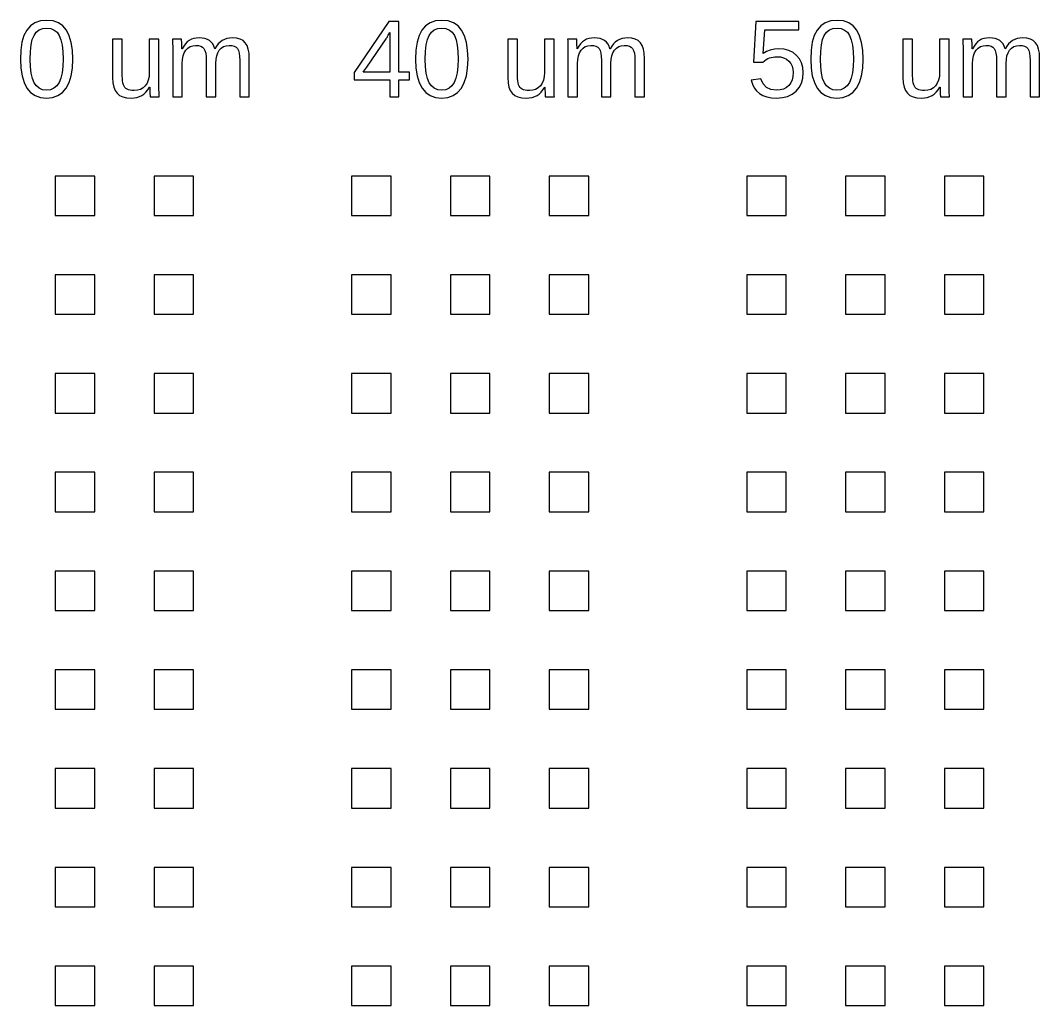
# Model space of a CAD drawing. Header units: metres. Extents: x -21500 to 21500, y -23900 to 23900.
# Drawn here: x -5277 to -118, y 17100 to 22088 of the extents above; entities that cross this region are included whole.
import ezdxf

# ---------------------------------------------------------------- set-up
doc = ezdxf.new("R2010")
doc.units = ezdxf.units.M

msp = doc.modelspace()

# ---------------------------------------------------------------- linework, layer by layer
for p, q in [((-5175.22, 22084.9), (-5202.95, 22075.7)), ((-5142.82, 22087.9), (-5175.22, 22084.9)), ((-5111.26, 22084.8), (-5142.82, 22087.9)), ((-5084.13, 22075.5), (-5111.26, 22084.8)), ((-3412.27, 22082.2), (-3587.25, 21824.5)), ((-3361, 22082.2), (-3412.27, 22082.2)), ((-3361, 21825.1), (-3361, 22082.2)), ((-3175.22, 22084.9), (-3202.95, 22075.7)), ((-3142.82, 22087.9), (-3175.22, 22084.9)), ((-3111.26, 22084.8), (-3142.82, 22087.9)), ((-3084.13, 22075.5), (-3111.26, 22084.8)), ((-1553.88, 22082.2), (-1566.63, 21876.6)), ((-1336.59, 22082.2), (-1553.88, 22082.2)), ((-1336.59, 22040.7), (-1336.59, 22082.2)), ((-1175.22, 22084.9), (-1202.95, 22075.7)), ((-1142.82, 22087.9), (-1175.22, 22084.9)), ((-1111.26, 22084.8), (-1142.82, 22087.9)), ((-1084.13, 22075.5), (-1111.26, 22084.8)), ((-5244.42, 22038.8), (-5258.48, 22011.2)), ((-5226.01, 22060.3), (-5244.42, 22038.8)), ((-5202.95, 22075.7), (-5226.01, 22060.3)), ((-5207.52, 22011.7), (-5196.11, 22027.7)), ((-5196.11, 22027.7), (-5181.52, 22039.2)), ((-5181.52, 22039.2), (-5163.75, 22046)), ((-5163.75, 22046), (-5142.82, 22048.3)), ((-5142.82, 22048.3), (-5122.4, 22046)), ((-5122.4, 22046), (-5105.08, 22039)), ((-5105.08, 22039), (-5090.86, 22027.4)), ((-5061.41, 22060), (-5084.13, 22075.5)), ((-5043.13, 22038.3), (-5061.41, 22060)), ((-5029.06, 22010.5), (-5043.13, 22038.3)), ((-3244.42, 22038.8), (-3258.48, 22011.2)), ((-3226.01, 22060.3), (-3244.42, 22038.8)), ((-3202.95, 22075.7), (-3226.01, 22060.3)), ((-3207.52, 22011.7), (-3196.11, 22027.7)), ((-3196.11, 22027.7), (-3181.52, 22039.2)), ((-3181.52, 22039.2), (-3163.75, 22046)), ((-3163.75, 22046), (-3142.82, 22048.3)), ((-3142.82, 22048.3), (-3122.4, 22046)), ((-3122.4, 22046), (-3105.08, 22039)), ((-3105.08, 22039), (-3090.86, 22027.4)), ((-3061.41, 22060), (-3084.13, 22075.5)), ((-3043.13, 22038.3), (-3061.41, 22060)), ((-3029.06, 22010.5), (-3043.13, 22038.3)), ((-1516.72, 21919.5), (-1509.39, 22040.7)), ((-1509.39, 22040.7), (-1336.59, 22040.7)), ((-1244.42, 22038.8), (-1258.48, 22011.2)), ((-1226.01, 22060.3), (-1244.42, 22038.8)), ((-1202.95, 22075.7), (-1226.01, 22060.3)), ((-1207.52, 22011.7), (-1196.11, 22027.7)), ((-1196.11, 22027.7), (-1181.52, 22039.2)), ((-1181.52, 22039.2), (-1163.75, 22046)), ((-1163.75, 22046), (-1142.82, 22048.3)), ((-1142.82, 22048.3), (-1122.4, 22046)), ((-1122.4, 22046), (-1105.08, 22039)), ((-1105.08, 22039), (-1090.86, 22027.4)), ((-1061.41, 22060), (-1084.13, 22075.5)), ((-1043.13, 22038.3), (-1061.41, 22060)), ((-1029.06, 22010.5), (-1043.13, 22038.3)), ((-5268.53, 21977.4), (-5274.56, 21937.4)), ((-5258.48, 22011.2), (-5268.53, 21977.4)), ((-5222.27, 21963.3), (-5216.13, 21990.4)), ((-5216.13, 21990.4), (-5207.52, 22011.7)), ((-5090.86, 22027.4), (-5079.75, 22011.2)), ((-5079.75, 22011.2), (-5071.38, 21989.7)), ((-5071.38, 21989.7), (-5065.41, 21962.6)), ((-5019.02, 21976.7), (-5029.06, 22010.5)), ((-5012.99, 21937), (-5019.02, 21976.7)), ((-4760.62, 21993.5), (-4809.72, 21993.5)), ((-4809.72, 21993.5), (-4809.72, 21797.9)), ((-4760.62, 21807.4), (-4760.62, 21993.5)), ((-4575.33, 21993.5), (-4624.16, 21993.5)), ((-4624.16, 21993.5), (-4624.16, 21823.4)), ((-4575.33, 21762.7), (-4575.33, 21993.5)), ((-4461.06, 21993.5), (-4507.18, 21993.5)), ((-4507.18, 21993.5), (-4506.46, 21985.3)), ((-4506.46, 21985.3), (-4505.95, 21972.2)), ((-4460.92, 21992.6), (-4461.06, 21993.5)), ((-4460.79, 21991), (-4460.92, 21992.6)), ((-4460.65, 21988.9), (-4460.79, 21991)), ((-4460.52, 21986.2), (-4460.65, 21988.9)), ((-4460.37, 21983.1), (-4460.52, 21986.2)), ((-4460.21, 21979.8), (-4460.37, 21983.1)), ((-4460.03, 21976.3), (-4460.21, 21979.8)), ((-4459.84, 21972.5), (-4460.03, 21976.3)), ((-4431.88, 21979.5), (-4441.19, 21969.8)), ((-4421.99, 21986.7), (-4431.88, 21979.5)), ((-4411.26, 21992.1), (-4421.99, 21986.7)), ((-4399.41, 21995.9), (-4411.26, 21992.1)), ((-4386.44, 21998.2), (-4399.41, 21995.9)), ((-4372.35, 21999), (-4386.44, 21998.2)), ((-4356.54, 21998.1), (-4372.35, 21999)), ((-4342.47, 21995.6), (-4356.54, 21998.1)), ((-4330.16, 21991.5), (-4342.47, 21995.6)), ((-4319.58, 21985.7), (-4330.16, 21991.5)), ((-4310.62, 21978), (-4319.58, 21985.7)), ((-4303.14, 21968.4), (-4310.62, 21978)), ((-4265.4, 21978.4), (-4274.99, 21968.8)), ((-4255.02, 21985.9), (-4265.4, 21978.4)), ((-4243.67, 21991.6), (-4255.02, 21985.9)), ((-4231.18, 21995.7), (-4243.67, 21991.6)), ((-4217.56, 21998.1), (-4231.18, 21995.7)), ((-4202.8, 21999), (-4217.56, 21998.1)), ((-4182.07, 21997.4), (-4202.8, 21999)), ((-4164.38, 21992.9), (-4182.07, 21997.4)), ((-4149.72, 21985.4), (-4164.38, 21992.9)), ((-4138.1, 21974.8), (-4149.72, 21985.4)), ((-3523.23, 21850.6), (-3425.3, 21994.9)), ((-3425.3, 21994.9), (-3423.31, 21997.9)), ((-3423.31, 21997.9), (-3420.89, 22001.9)), ((-3420.89, 22001.9), (-3418.02, 22006.9)), ((-3418.02, 22006.9), (-3414.72, 22012.8)), ((-3414.72, 22012.8), (-3411.6, 22018.5)), ((-3411.6, 22018.5), (-3409.29, 22022.8)), ((-3409.29, 22022.8), (-3407.8, 22025.7)), ((-3407.8, 22025.7), (-3407.12, 22027.2)), ((-3407.12, 22027.2), (-3407.12, 21825.1)), ((-3268.53, 21977.4), (-3274.56, 21937.4)), ((-3258.48, 22011.2), (-3268.53, 21977.4)), ((-3222.27, 21963.3), (-3216.13, 21990.4)), ((-3216.13, 21990.4), (-3207.52, 22011.7)), ((-3090.86, 22027.4), (-3079.75, 22011.2)), ((-3079.75, 22011.2), (-3071.38, 21989.7)), ((-3071.38, 21989.7), (-3065.41, 21962.6)), ((-3019.02, 21976.7), (-3029.06, 22010.5)), ((-3012.99, 21937), (-3019.02, 21976.7)), ((-2760.62, 21993.5), (-2809.72, 21993.5)), ((-2809.72, 21993.5), (-2809.72, 21797.9)), ((-2760.62, 21807.4), (-2760.62, 21993.5)), ((-2575.33, 21993.5), (-2624.16, 21993.5)), ((-2624.16, 21993.5), (-2624.16, 21823.4)), ((-2575.33, 21762.7), (-2575.33, 21993.5)), ((-2461.06, 21993.5), (-2507.18, 21993.5)), ((-2507.18, 21993.5), (-2506.46, 21985.3)), ((-2506.46, 21985.3), (-2505.95, 21972.2)), ((-2460.92, 21992.6), (-2461.06, 21993.5)), ((-2460.79, 21991), (-2460.92, 21992.6)), ((-2460.65, 21988.9), (-2460.79, 21991)), ((-2460.52, 21986.2), (-2460.65, 21988.9)), ((-2460.37, 21983.1), (-2460.52, 21986.2)), ((-2460.21, 21979.8), (-2460.37, 21983.1)), ((-2460.03, 21976.3), (-2460.21, 21979.8)), ((-2459.84, 21972.5), (-2460.03, 21976.3)), ((-2431.88, 21979.5), (-2441.19, 21969.8)), ((-2421.99, 21986.7), (-2431.88, 21979.5)), ((-2411.26, 21992.1), (-2421.99, 21986.7)), ((-2399.41, 21995.9), (-2411.26, 21992.1)), ((-2386.44, 21998.2), (-2399.41, 21995.9)), ((-2372.35, 21999), (-2386.44, 21998.2)), ((-2356.54, 21998.1), (-2372.35, 21999)), ((-2342.47, 21995.6), (-2356.54, 21998.1)), ((-2330.16, 21991.5), (-2342.47, 21995.6)), ((-2319.58, 21985.7), (-2330.16, 21991.5)), ((-2310.62, 21978), (-2319.58, 21985.7)), ((-2303.14, 21968.4), (-2310.62, 21978)), ((-2265.4, 21978.4), (-2274.99, 21968.8)), ((-2255.02, 21985.9), (-2265.4, 21978.4)), ((-2243.67, 21991.6), (-2255.02, 21985.9)), ((-2231.18, 21995.7), (-2243.67, 21991.6)), ((-2217.56, 21998.1), (-2231.18, 21995.7)), ((-2202.8, 21999), (-2217.56, 21998.1)), ((-2182.07, 21997.4), (-2202.8, 21999)), ((-2164.38, 21992.9), (-2182.07, 21997.4)), ((-2149.72, 21985.4), (-2164.38, 21992.9)), ((-2138.1, 21974.8), (-2149.72, 21985.4)), ((-1268.53, 21977.4), (-1274.56, 21937.4)), ((-1258.48, 22011.2), (-1268.53, 21977.4)), ((-1222.27, 21963.3), (-1216.13, 21990.4)), ((-1216.13, 21990.4), (-1207.52, 22011.7)), ((-1090.86, 22027.4), (-1079.75, 22011.2)), ((-1079.75, 22011.2), (-1071.38, 21989.7)), ((-1071.38, 21989.7), (-1065.41, 21962.6)), ((-1019.02, 21976.7), (-1029.06, 22010.5)), ((-1012.99, 21937), (-1019.02, 21976.7)), ((-760.62, 21993.5), (-809.722, 21993.5)), ((-809.722, 21993.5), (-809.722, 21797.9)), ((-760.62, 21807.4), (-760.62, 21993.5)), ((-575.335, 21993.5), (-624.165, 21993.5)), ((-624.165, 21993.5), (-624.165, 21823.4)), ((-575.335, 21762.7), (-575.335, 21993.5)), ((-461.057, 21993.5), (-507.175, 21993.5)), ((-507.175, 21993.5), (-506.463, 21985.3)), ((-506.463, 21985.3), (-505.954, 21972.2)), ((-460.922, 21992.6), (-461.057, 21993.5)), ((-460.786, 21991), (-460.922, 21992.6)), ((-460.651, 21988.9), (-460.786, 21991)), ((-460.515, 21986.2), (-460.651, 21988.9)), ((-460.371, 21983.1), (-460.515, 21986.2)), ((-460.21, 21979.8), (-460.371, 21983.1)), ((-460.031, 21976.3), (-460.21, 21979.8)), ((-459.836, 21972.5), (-460.031, 21976.3)), ((-431.878, 21979.5), (-441.186, 21969.8)), ((-421.993, 21986.7), (-431.878, 21979.5)), ((-411.26, 21992.1), (-421.993, 21986.7)), ((-399.409, 21995.9), (-411.26, 21992.1)), ((-386.438, 21998.2), (-399.409, 21995.9)), ((-372.348, 21999), (-386.438, 21998.2)), ((-356.538, 21998.1), (-372.348, 21999)), ((-342.473, 21995.6), (-356.538, 21998.1)), ((-330.156, 21991.5), (-342.473, 21995.6)), ((-319.584, 21985.7), (-330.156, 21991.5)), ((-310.623, 21978), (-319.584, 21985.7)), ((-303.138, 21968.4), (-310.623, 21978)), ((-265.404, 21978.4), (-274.992, 21968.8)), ((-255.019, 21985.9), (-265.404, 21978.4)), ((-243.668, 21991.6), (-255.019, 21985.9)), ((-231.18, 21995.7), (-243.668, 21991.6)), ((-217.557, 21998.1), (-231.18, 21995.7)), ((-202.797, 21999), (-217.557, 21998.1)), ((-182.07, 21997.4), (-202.797, 21999)), ((-164.377, 21992.9), (-182.07, 21997.4)), ((-149.72, 21985.4), (-164.377, 21992.9)), ((-138.097, 21974.8), (-149.72, 21985.4)), ((-5274.56, 21937.4), (-5276.56, 21891.3)), ((-5227.19, 21891.3), (-5225.96, 21930.2)), ((-5225.96, 21930.2), (-5222.27, 21963.3)), ((-5065.41, 21962.6), (-5061.82, 21929.8)), ((-5061.82, 21929.8), (-5060.63, 21891.3)), ((-5010.98, 21891.3), (-5012.99, 21937)), ((-4505.95, 21972.2), (-4505.65, 21954)), ((-4505.65, 21954), (-4505.55, 21930.9)), ((-4505.55, 21930.9), (-4505.55, 21700)), ((-4459.62, 21967.8), (-4459.84, 21972.5)), ((-4459.4, 21961.3), (-4459.62, 21967.8)), ((-4459.15, 21953.2), (-4459.4, 21961.3)), ((-4458.89, 21943.3), (-4459.15, 21953.2)), ((-4458.07, 21943.3), (-4458.89, 21943.3)), ((-4449.92, 21957.8), (-4458.07, 21943.3)), ((-4441.19, 21969.8), (-4449.92, 21957.8)), ((-4446.76, 21924.2), (-4438.81, 21937.4)), ((-4438.81, 21937.4), (-4428.91, 21947.8)), ((-4428.91, 21947.8), (-4417.38, 21955.3)), ((-4417.38, 21955.3), (-4404.22, 21959.8)), ((-4404.22, 21959.8), (-4389.44, 21961.2)), ((-4389.44, 21961.2), (-4375.42, 21960.2)), ((-4375.42, 21960.2), (-4363.74, 21957.2)), ((-4363.74, 21957.2), (-4354.39, 21952.1)), ((-4354.39, 21952.1), (-4347.39, 21945)), ((-4347.39, 21945), (-4342.29, 21935.2)), ((-4342.29, 21935.2), (-4338.64, 21922.1)), ((-4297.13, 21956.9), (-4303.14, 21968.4)), ((-4292.59, 21943.3), (-4297.13, 21956.9)), ((-4291.78, 21943.3), (-4292.59, 21943.3)), ((-4283.78, 21957.1), (-4291.78, 21943.3)), ((-4274.99, 21968.8), (-4283.78, 21957.1)), ((-4283, 21908.8), (-4277.44, 21924.4)), ((-4277.44, 21924.4), (-4269.67, 21937.5)), ((-4269.67, 21937.5), (-4259.89, 21947.9)), ((-4259.89, 21947.9), (-4248.34, 21955.3)), ((-4248.34, 21955.3), (-4235, 21959.8)), ((-4235, 21959.8), (-4219.89, 21961.2)), ((-4219.89, 21961.2), (-4205.87, 21960.2)), ((-4205.87, 21960.2), (-4194.18, 21957.2)), ((-4194.18, 21957.2), (-4184.84, 21952.1)), ((-4184.84, 21952.1), (-4177.84, 21945)), ((-4177.84, 21945), (-4172.74, 21935.2)), ((-4172.74, 21935.2), (-4169.09, 21922.1)), ((-4129.26, 21960.8), (-4138.1, 21974.8)), ((-4122.94, 21942.9), (-4129.26, 21960.8)), ((-4119.15, 21921.2), (-4122.94, 21942.9)), ((-3274.56, 21937.4), (-3276.56, 21891.3)), ((-3227.19, 21891.3), (-3225.96, 21930.2)), ((-3225.96, 21930.2), (-3222.27, 21963.3)), ((-3065.41, 21962.6), (-3061.82, 21929.8)), ((-3061.82, 21929.8), (-3060.63, 21891.3)), ((-3010.98, 21891.3), (-3012.99, 21937)), ((-2505.95, 21972.2), (-2505.65, 21954)), ((-2505.65, 21954), (-2505.55, 21930.9)), ((-2505.55, 21930.9), (-2505.55, 21700)), ((-2459.62, 21967.8), (-2459.84, 21972.5)), ((-2459.4, 21961.3), (-2459.62, 21967.8)), ((-2459.15, 21953.2), (-2459.4, 21961.3)), ((-2458.89, 21943.3), (-2459.15, 21953.2)), ((-2458.07, 21943.3), (-2458.89, 21943.3)), ((-2449.92, 21957.8), (-2458.07, 21943.3)), ((-2441.19, 21969.8), (-2449.92, 21957.8)), ((-2446.76, 21924.2), (-2438.81, 21937.4)), ((-2438.81, 21937.4), (-2428.91, 21947.8)), ((-2428.91, 21947.8), (-2417.38, 21955.3)), ((-2417.38, 21955.3), (-2404.22, 21959.8)), ((-2404.22, 21959.8), (-2389.44, 21961.2)), ((-2389.44, 21961.2), (-2375.42, 21960.2)), ((-2375.42, 21960.2), (-2363.74, 21957.2)), ((-2363.74, 21957.2), (-2354.39, 21952.1)), ((-2354.39, 21952.1), (-2347.39, 21945)), ((-2347.39, 21945), (-2342.29, 21935.2)), ((-2342.29, 21935.2), (-2338.64, 21922.1)), ((-2297.13, 21956.9), (-2303.14, 21968.4)), ((-2292.59, 21943.3), (-2297.13, 21956.9)), ((-2291.78, 21943.3), (-2292.59, 21943.3)), ((-2283.78, 21957.1), (-2291.78, 21943.3)), ((-2274.99, 21968.8), (-2283.78, 21957.1)), ((-2283, 21908.8), (-2277.44, 21924.4)), ((-2277.44, 21924.4), (-2269.67, 21937.5)), ((-2269.67, 21937.5), (-2259.89, 21947.9)), ((-2259.89, 21947.9), (-2248.34, 21955.3)), ((-2248.34, 21955.3), (-2235, 21959.8)), ((-2235, 21959.8), (-2219.89, 21961.2)), ((-2219.89, 21961.2), (-2205.87, 21960.2)), ((-2205.87, 21960.2), (-2194.18, 21957.2)), ((-2194.18, 21957.2), (-2184.84, 21952.1)), ((-2184.84, 21952.1), (-2177.84, 21945)), ((-2177.84, 21945), (-2172.74, 21935.2)), ((-2172.74, 21935.2), (-2169.09, 21922.1)), ((-2129.26, 21960.8), (-2138.1, 21974.8)), ((-2122.94, 21942.9), (-2129.26, 21960.8)), ((-2119.15, 21921.2), (-2122.94, 21942.9)), ((-1499.88, 21930.1), (-1516.72, 21919.5)), ((-1481.11, 21937.8), (-1499.88, 21930.1)), ((-1460.41, 21942.4), (-1481.11, 21937.8)), ((-1437.77, 21943.9), (-1460.41, 21942.4)), ((-1410.99, 21941.8), (-1437.77, 21943.9)), ((-1387.08, 21935.6), (-1410.99, 21941.8)), ((-1366.03, 21925.3), (-1387.08, 21935.6)), ((-1347.84, 21910.8), (-1366.03, 21925.3)), ((-1274.56, 21937.4), (-1276.56, 21891.3)), ((-1227.19, 21891.3), (-1225.96, 21930.2)), ((-1225.96, 21930.2), (-1222.27, 21963.3)), ((-1065.41, 21962.6), (-1061.82, 21929.8)), ((-1061.82, 21929.8), (-1060.63, 21891.3)), ((-1010.98, 21891.3), (-1012.99, 21937)), ((-505.954, 21972.2), (-505.649, 21954)), ((-505.649, 21954), (-505.547, 21930.9)), ((-505.547, 21930.9), (-505.547, 21700)), ((-459.624, 21967.8), (-459.836, 21972.5)), ((-459.396, 21961.3), (-459.624, 21967.8)), ((-459.15, 21953.2), (-459.396, 21961.3)), ((-458.887, 21943.3), (-459.15, 21953.2)), ((-458.073, 21943.3), (-458.887, 21943.3)), ((-449.918, 21957.8), (-458.073, 21943.3)), ((-441.186, 21969.8), (-449.918, 21957.8)), ((-446.764, 21924.2), (-438.812, 21937.4)), ((-438.812, 21937.4), (-428.911, 21947.8)), ((-428.911, 21947.8), (-417.381, 21955.3)), ((-417.381, 21955.3), (-404.224, 21959.8)), ((-404.224, 21959.8), (-389.439, 21961.2)), ((-389.439, 21961.2), (-375.417, 21960.2)), ((-375.417, 21960.2), (-363.735, 21957.2)), ((-363.735, 21957.2), (-354.393, 21952.1)), ((-354.393, 21952.1), (-347.39, 21945)), ((-347.39, 21945), (-342.287, 21935.2)), ((-342.287, 21935.2), (-338.642, 21922.1)), ((-297.127, 21956.9), (-303.138, 21968.4)), ((-292.591, 21943.3), (-297.127, 21956.9)), ((-291.777, 21943.3), (-292.591, 21943.3)), ((-283.783, 21957.1), (-291.777, 21943.3)), ((-274.992, 21968.8), (-283.783, 21957.1)), ((-282.995, 21908.8), (-277.442, 21924.4)), ((-277.442, 21924.4), (-269.668, 21937.5)), ((-269.668, 21937.5), (-259.894, 21947.9)), ((-259.894, 21947.9), (-248.339, 21955.3)), ((-248.339, 21955.3), (-235.004, 21959.8)), ((-235.004, 21959.8), (-219.888, 21961.2)), ((-219.888, 21961.2), (-205.866, 21960.2)), ((-205.866, 21960.2), (-194.184, 21957.2)), ((-194.184, 21957.2), (-184.842, 21952.1)), ((-184.842, 21952.1), (-177.839, 21945)), ((-177.839, 21945), (-172.736, 21935.2)), ((-172.736, 21935.2), (-169.091, 21922.1)), ((-129.255, 21960.8), (-138.097, 21974.8)), ((-122.939, 21942.9), (-129.255, 21960.8)), ((-119.15, 21921.2), (-122.939, 21942.9)), ((-5276.56, 21891.3), (-5274.5, 21846)), ((-5225.95, 21853.3), (-5227.19, 21891.3)), ((-5060.63, 21891.3), (-5061.88, 21854)), ((-5013.09, 21846.2), (-5010.98, 21891.3)), ((-4456.99, 21870.1), (-4455.85, 21890.6)), ((-4455.85, 21890.6), (-4452.44, 21908.6)), ((-4452.44, 21908.6), (-4446.76, 21924.2)), ((-4338.64, 21922.1), (-4336.45, 21905.7)), ((-4336.45, 21905.7), (-4335.73, 21886.1)), ((-4335.73, 21886.1), (-4335.73, 21700)), ((-4287.44, 21870.1), (-4286.33, 21890.7)), ((-4286.33, 21890.7), (-4283, 21908.8)), ((-4169.09, 21922.1), (-4166.9, 21905.7)), ((-4166.9, 21905.7), (-4166.17, 21886.1)), ((-4166.17, 21886.1), (-4166.17, 21700)), ((-4117.89, 21895.6), (-4119.15, 21921.2)), ((-4117.89, 21700), (-4117.89, 21895.6)), ((-3276.56, 21891.3), (-3274.5, 21846)), ((-3225.95, 21853.3), (-3227.19, 21891.3)), ((-3060.63, 21891.3), (-3061.88, 21854)), ((-3013.09, 21846.2), (-3010.98, 21891.3)), ((-2456.99, 21870.1), (-2455.85, 21890.6)), ((-2455.85, 21890.6), (-2452.44, 21908.6)), ((-2452.44, 21908.6), (-2446.76, 21924.2)), ((-2338.64, 21922.1), (-2336.45, 21905.7)), ((-2336.45, 21905.7), (-2335.73, 21886.1)), ((-2335.73, 21886.1), (-2335.73, 21700)), ((-2287.44, 21870.1), (-2286.33, 21890.7)), ((-2286.33, 21890.7), (-2283, 21908.8)), ((-2169.09, 21922.1), (-2166.9, 21905.7)), ((-2166.9, 21905.7), (-2166.17, 21886.1)), ((-2166.17, 21886.1), (-2166.17, 21700)), ((-2117.89, 21895.6), (-2119.15, 21921.2)), ((-2117.89, 21700), (-2117.89, 21895.6)), ((-1566.63, 21876.6), (-1518.89, 21876.6)), ((-1518.89, 21876.6), (-1510.34, 21883.5)), ((-1510.34, 21883.5), (-1501.8, 21889.4)), ((-1501.8, 21889.4), (-1493.25, 21894.1)), ((-1493.25, 21894.1), (-1484.71, 21897.8)), ((-1484.71, 21897.8), (-1475.99, 21900.5)), ((-1475.99, 21900.5), (-1466.94, 21902.4)), ((-1466.94, 21902.4), (-1457.54, 21903.6)), ((-1457.54, 21903.6), (-1447.81, 21904)), ((-1447.81, 21904), (-1429.8, 21902.6)), ((-1429.8, 21902.6), (-1413.73, 21898.4)), ((-1413.73, 21898.4), (-1399.62, 21891.5)), ((-1399.62, 21891.5), (-1387.45, 21881.8)), ((-1387.45, 21881.8), (-1377.66, 21869.8)), ((-1333.19, 21893), (-1347.84, 21910.8)), ((-1322.72, 21872.7), (-1333.19, 21893)), ((-1276.56, 21891.3), (-1274.5, 21846)), ((-1225.95, 21853.3), (-1227.19, 21891.3)), ((-1060.63, 21891.3), (-1061.88, 21854)), ((-1013.09, 21846.2), (-1010.98, 21891.3)), ((-456.988, 21870.1), (-455.852, 21890.6)), ((-455.852, 21890.6), (-452.444, 21908.6)), ((-452.444, 21908.6), (-446.764, 21924.2)), ((-338.642, 21922.1), (-336.454, 21905.7)), ((-336.454, 21905.7), (-335.725, 21886.1)), ((-335.725, 21886.1), (-335.725, 21700)), ((-287.437, 21870.1), (-286.327, 21890.7)), ((-286.327, 21890.7), (-282.995, 21908.8)), ((-169.091, 21922.1), (-166.903, 21905.7)), ((-166.903, 21905.7), (-166.174, 21886.1)), ((-166.174, 21886.1), (-166.174, 21700)), ((-117.886, 21895.6), (-119.15, 21921.2)), ((-117.886, 21700), (-117.886, 21895.6)), ((-5274.5, 21846), (-5268.29, 21806.5)), ((-5222.21, 21820.8), (-5225.95, 21853.3)), ((-5065.64, 21821.8), (-5071.92, 21794.8)), ((-5061.88, 21854), (-5065.64, 21821.8)), ((-5019.42, 21806.8), (-5013.09, 21846.2)), ((-4624.16, 21823.4), (-4625.44, 21803.2)), ((-4456.99, 21700), (-4456.99, 21870.1)), ((-4287.44, 21700), (-4287.44, 21870.1)), ((-3587.25, 21824.5), (-3587.25, 21786.5)), ((-3542.22, 21825.1), (-3537.88, 21830.5)), ((-3407.12, 21825.1), (-3542.22, 21825.1)), ((-3537.88, 21830.5), (-3523.23, 21850.6)), ((-3307.29, 21825.1), (-3361, 21825.1)), ((-3307.29, 21786.5), (-3307.29, 21825.1)), ((-3274.5, 21846), (-3268.29, 21806.5)), ((-3222.21, 21820.8), (-3225.95, 21853.3)), ((-3065.64, 21821.8), (-3071.92, 21794.8)), ((-3061.88, 21854), (-3065.64, 21821.8)), ((-3019.42, 21806.8), (-3013.09, 21846.2)), ((-2624.16, 21823.4), (-2625.44, 21803.2)), ((-2456.99, 21700), (-2456.99, 21870.1)), ((-2287.44, 21700), (-2287.44, 21870.1)), ((-1377.66, 21869.8), (-1370.67, 21856.1)), ((-1370.67, 21856.1), (-1366.47, 21840.6)), ((-1366.47, 21840.6), (-1365.07, 21823.4)), ((-1365.07, 21823.4), (-1366.46, 21803.8)), ((-1316.43, 21849.8), (-1322.72, 21872.7)), ((-1316.59, 21795.9), (-1314.34, 21824.5)), ((-1314.34, 21824.5), (-1316.43, 21849.8)), ((-1274.5, 21846), (-1268.29, 21806.5)), ((-1222.21, 21820.8), (-1225.95, 21853.3)), ((-1065.64, 21821.8), (-1071.92, 21794.8)), ((-1061.88, 21854), (-1065.64, 21821.8)), ((-1019.42, 21806.8), (-1013.09, 21846.2)), ((-624.165, 21823.4), (-625.436, 21803.2)), ((-456.988, 21700), (-456.988, 21870.1)), ((-287.437, 21700), (-287.437, 21870.1)), ((-5268.29, 21806.5), (-5257.95, 21772.7)), ((-5257.95, 21772.7), (-5243.47, 21744.8)), ((-5215.98, 21793.7), (-5222.21, 21820.8)), ((-5207.25, 21772.2), (-5215.98, 21793.7)), ((-5195.82, 21755.7), (-5207.25, 21772.2)), ((-5080.7, 21773), (-5092.18, 21756.1)), ((-5071.92, 21794.8), (-5080.7, 21773)), ((-5044.76, 21745), (-5029.98, 21773.1)), ((-5029.98, 21773.1), (-5019.42, 21806.8)), ((-4809.72, 21797.9), (-4808.32, 21772.2)), ((-4808.32, 21772.2), (-4804.13, 21750.4)), ((-4760.26, 21793.7), (-4760.62, 21807.4)), ((-4759.2, 21781.7), (-4760.26, 21793.7)), ((-4757.42, 21771.2), (-4759.2, 21781.7)), ((-4754.92, 21762.4), (-4757.42, 21771.2)), ((-4635.61, 21769.7), (-4644.51, 21756.4)), ((-4629.25, 21785.3), (-4635.61, 21769.7)), ((-4625.44, 21803.2), (-4629.25, 21785.3)), ((-3587.25, 21786.5), (-3407.12, 21786.5)), ((-3407.12, 21786.5), (-3407.12, 21700)), ((-3361, 21786.5), (-3307.29, 21786.5)), ((-3361, 21700), (-3361, 21786.5)), ((-3268.29, 21806.5), (-3257.95, 21772.7)), ((-3257.95, 21772.7), (-3243.47, 21744.8)), ((-3215.98, 21793.7), (-3222.21, 21820.8)), ((-3207.25, 21772.2), (-3215.98, 21793.7)), ((-3195.82, 21755.7), (-3207.25, 21772.2)), ((-3080.7, 21773), (-3092.18, 21756.1)), ((-3071.92, 21794.8), (-3080.7, 21773)), ((-3044.76, 21745), (-3029.98, 21773.1)), ((-3029.98, 21773.1), (-3019.42, 21806.8)), ((-2809.72, 21797.9), (-2808.32, 21772.2)), ((-2808.32, 21772.2), (-2804.13, 21750.4)), ((-2760.26, 21793.7), (-2760.62, 21807.4)), ((-2759.2, 21781.7), (-2760.26, 21793.7)), ((-2757.42, 21771.2), (-2759.2, 21781.7)), ((-2754.92, 21762.4), (-2757.42, 21771.2)), ((-2635.61, 21769.7), (-2644.51, 21756.4)), ((-2629.25, 21785.3), (-2635.61, 21769.7)), ((-2625.44, 21803.2), (-2629.25, 21785.3)), ((-1528.38, 21791.2), (-1577.76, 21785.5)), ((-1577.76, 21785.5), (-1571.91, 21764.6)), ((-1517.62, 21766.3), (-1528.38, 21791.2)), ((-1377.58, 21771.2), (-1387.32, 21758.2)), ((-1370.63, 21786.4), (-1377.58, 21771.2)), ((-1366.46, 21803.8), (-1370.63, 21786.4)), ((-1334.56, 21748.3), (-1323.33, 21770.5)), ((-1323.33, 21770.5), (-1316.59, 21795.9)), ((-1268.29, 21806.5), (-1257.95, 21772.7)), ((-1257.95, 21772.7), (-1243.47, 21744.8)), ((-1215.98, 21793.7), (-1222.21, 21820.8)), ((-1207.25, 21772.2), (-1215.98, 21793.7)), ((-1195.82, 21755.7), (-1207.25, 21772.2)), ((-1080.7, 21773), (-1092.18, 21756.1)), ((-1071.92, 21794.8), (-1080.7, 21773)), ((-1044.76, 21745), (-1029.98, 21773.1)), ((-1029.98, 21773.1), (-1019.42, 21806.8)), ((-809.722, 21797.9), (-808.323, 21772.2)), ((-808.323, 21772.2), (-804.127, 21750.4)), ((-760.264, 21793.7), (-760.62, 21807.4)), ((-759.196, 21781.7), (-760.264, 21793.7)), ((-757.415, 21771.2), (-759.196, 21781.7)), ((-754.923, 21762.4), (-757.415, 21771.2)), ((-635.609, 21769.7), (-644.511, 21756.4)), ((-629.251, 21785.3), (-635.609, 21769.7)), ((-625.436, 21803.2), (-629.251, 21785.3)), ((-5243.47, 21744.8), (-5224.87, 21722.8)), ((-5224.87, 21722.8), (-5202.17, 21707.1)), ((-5181.45, 21743.9), (-5195.82, 21755.7)), ((-5164.14, 21736.8), (-5181.45, 21743.9)), ((-5143.91, 21734.5), (-5164.14, 21736.8)), ((-5123.78, 21736.9), (-5143.91, 21734.5)), ((-5106.54, 21744.1), (-5123.78, 21736.9)), ((-5092.18, 21756.1), (-5106.54, 21744.1)), ((-5086.57, 21707.2), (-5063.65, 21723)), ((-5063.65, 21723), (-5044.76, 21745)), ((-4804.13, 21750.4), (-4797.13, 21732.5)), ((-4797.13, 21732.5), (-4787.34, 21718.6)), ((-4787.34, 21718.6), (-4774.53, 21708.1)), ((-4751.65, 21755), (-4754.92, 21762.4)), ((-4747.53, 21748.6), (-4751.65, 21755)), ((-4742.56, 21743.4), (-4747.53, 21748.6)), ((-4736.75, 21739.3), (-4742.56, 21743.4)), ((-4729.78, 21736.2), (-4736.75, 21739.3)), ((-4721.35, 21734), (-4729.78, 21736.2)), ((-4711.47, 21732.7), (-4721.35, 21734)), ((-4700.12, 21732.3), (-4711.47, 21732.7)), ((-4683.42, 21733.8), (-4700.12, 21732.3)), ((-4668.59, 21738.3), (-4683.42, 21733.8)), ((-4655.62, 21745.9), (-4668.59, 21738.3)), ((-4644.51, 21756.4), (-4655.62, 21745.9)), ((-4651.01, 21714.6), (-4640.95, 21724.2)), ((-4640.95, 21724.2), (-4631.55, 21736.1)), ((-4631.55, 21736.1), (-4622.81, 21750.2)), ((-4622.81, 21750.2), (-4621.99, 21750.2)), ((-4621.99, 21750.2), (-4621.73, 21740.3)), ((-4621.73, 21740.3), (-4621.49, 21732.2)), ((-4621.49, 21732.2), (-4621.26, 21725.7)), ((-4621.26, 21725.7), (-4621.05, 21721)), ((-4621.05, 21721), (-4620.85, 21717.3)), ((-4575.23, 21739.5), (-4575.33, 21762.7)), ((-4574.93, 21721.4), (-4575.23, 21739.5)), ((-4574.42, 21708.2), (-4574.93, 21721.4)), ((-3243.47, 21744.8), (-3224.87, 21722.8)), ((-3224.87, 21722.8), (-3202.17, 21707.1)), ((-3181.45, 21743.9), (-3195.82, 21755.7)), ((-3164.14, 21736.8), (-3181.45, 21743.9)), ((-3143.91, 21734.5), (-3164.14, 21736.8)), ((-3123.78, 21736.9), (-3143.91, 21734.5)), ((-3106.54, 21744.1), (-3123.78, 21736.9)), ((-3092.18, 21756.1), (-3106.54, 21744.1)), ((-3086.57, 21707.2), (-3063.65, 21723)), ((-3063.65, 21723), (-3044.76, 21745)), ((-2804.13, 21750.4), (-2797.13, 21732.5)), ((-2797.13, 21732.5), (-2787.34, 21718.6)), ((-2787.34, 21718.6), (-2774.53, 21708.1)), ((-2751.65, 21755), (-2754.92, 21762.4)), ((-2747.53, 21748.6), (-2751.65, 21755)), ((-2742.56, 21743.4), (-2747.53, 21748.6)), ((-2736.75, 21739.3), (-2742.56, 21743.4)), ((-2729.78, 21736.2), (-2736.75, 21739.3)), ((-2721.35, 21734), (-2729.78, 21736.2)), ((-2711.47, 21732.7), (-2721.35, 21734)), ((-2700.12, 21732.3), (-2711.47, 21732.7)), ((-2683.42, 21733.8), (-2700.12, 21732.3)), ((-2668.59, 21738.3), (-2683.42, 21733.8)), ((-2655.62, 21745.9), (-2668.59, 21738.3)), ((-2644.51, 21756.4), (-2655.62, 21745.9)), ((-2651.01, 21714.6), (-2640.95, 21724.2)), ((-2640.95, 21724.2), (-2631.55, 21736.1)), ((-2631.55, 21736.1), (-2622.81, 21750.2)), ((-2622.81, 21750.2), (-2621.99, 21750.2)), ((-2621.99, 21750.2), (-2621.73, 21740.3)), ((-2621.73, 21740.3), (-2621.49, 21732.2)), ((-2621.49, 21732.2), (-2621.26, 21725.7)), ((-2621.26, 21725.7), (-2621.05, 21721)), ((-2621.05, 21721), (-2620.85, 21717.3)), ((-2575.23, 21739.5), (-2575.33, 21762.7)), ((-2574.93, 21721.4), (-2575.23, 21739.5)), ((-2574.42, 21708.2), (-2574.93, 21721.4)), ((-1571.91, 21764.6), (-1563.04, 21746.5)), ((-1563.04, 21746.5), (-1551.15, 21730.9)), ((-1551.15, 21730.9), (-1536.25, 21717.9)), ((-1500.78, 21748.6), (-1517.62, 21766.3)), ((-1477.87, 21738), (-1500.78, 21748.6)), ((-1448.9, 21734.5), (-1477.87, 21738)), ((-1430.3, 21735.9), (-1448.9, 21734.5)), ((-1413.83, 21740.4), (-1430.3, 21735.9)), ((-1399.51, 21747.8), (-1413.83, 21740.4)), ((-1387.32, 21758.2), (-1399.51, 21747.8)), ((-1370, 21714.1), (-1350.29, 21729.3)), ((-1350.29, 21729.3), (-1334.56, 21748.3)), ((-1243.47, 21744.8), (-1224.87, 21722.8)), ((-1224.87, 21722.8), (-1202.17, 21707.1)), ((-1181.45, 21743.9), (-1195.82, 21755.7)), ((-1164.14, 21736.8), (-1181.45, 21743.9)), ((-1143.91, 21734.5), (-1164.14, 21736.8)), ((-1123.78, 21736.9), (-1143.91, 21734.5)), ((-1106.54, 21744.1), (-1123.78, 21736.9)), ((-1092.18, 21756.1), (-1106.54, 21744.1)), ((-1086.57, 21707.2), (-1063.65, 21723)), ((-1063.65, 21723), (-1044.76, 21745)), ((-804.127, 21750.4), (-797.132, 21732.5)), ((-797.132, 21732.5), (-787.341, 21718.6)), ((-787.341, 21718.6), (-774.531, 21708.1)), ((-751.65, 21755), (-754.923, 21762.4)), ((-747.53, 21748.6), (-751.65, 21755)), ((-742.562, 21743.4), (-747.53, 21748.6)), ((-736.747, 21739.3), (-742.562, 21743.4)), ((-729.778, 21736.2), (-736.747, 21739.3)), ((-721.352, 21734), (-729.778, 21736.2)), ((-711.467, 21732.7), (-721.352, 21734)), ((-700.124, 21732.3), (-711.467, 21732.7)), ((-683.423, 21733.8), (-700.124, 21732.3)), ((-668.587, 21738.3), (-683.423, 21733.8)), ((-655.616, 21745.9), (-668.587, 21738.3)), ((-644.511, 21756.4), (-655.616, 21745.9)), ((-651.013, 21714.6), (-640.951, 21724.2)), ((-640.951, 21724.2), (-631.549, 21736.1)), ((-631.549, 21736.1), (-622.809, 21750.2)), ((-622.809, 21750.2), (-621.995, 21750.2)), ((-621.995, 21750.2), (-621.732, 21740.3)), ((-621.732, 21740.3), (-621.486, 21732.2)), ((-621.486, 21732.2), (-621.257, 21725.7)), ((-621.257, 21725.7), (-621.046, 21721)), ((-621.046, 21721), (-620.851, 21717.3)), ((-575.233, 21739.5), (-575.335, 21762.7)), ((-574.928, 21721.4), (-575.233, 21739.5)), ((-574.419, 21708.2), (-574.928, 21721.4)), ((-5202.17, 21707.1), (-5175.36, 21697.7)), ((-5175.36, 21697.7), (-5144.45, 21694.6)), ((-5144.45, 21694.6), (-5113.5, 21697.7)), ((-5113.5, 21697.7), (-5086.57, 21707.2)), ((-4774.53, 21708.1), (-4758.48, 21700.6)), ((-4758.48, 21700.6), (-4739.2, 21696.1)), ((-4739.2, 21696.1), (-4716.67, 21694.6)), ((-4716.67, 21694.6), (-4700.93, 21695.4)), ((-4700.93, 21695.4), (-4686.53, 21697.7)), ((-4686.53, 21697.7), (-4673.46, 21701.7)), ((-4673.46, 21701.7), (-4661.74, 21707.2)), ((-4661.74, 21707.2), (-4651.01, 21714.6)), ((-4620.85, 21717.3), (-4620.67, 21713.7)), ((-4620.67, 21713.7), (-4620.51, 21710.4)), ((-4620.51, 21710.4), (-4620.37, 21707.3)), ((-4620.37, 21707.3), (-4620.23, 21704.6)), ((-4620.23, 21704.6), (-4620.1, 21702.5)), ((-4620.1, 21702.5), (-4619.96, 21701)), ((-4619.96, 21701), (-4619.82, 21700)), ((-4619.82, 21700), (-4573.71, 21700)), ((-4573.71, 21700), (-4574.42, 21708.2)), ((-4505.55, 21700), (-4456.99, 21700)), ((-4335.73, 21700), (-4287.44, 21700)), ((-4166.17, 21700), (-4117.89, 21700)), ((-3407.12, 21700), (-3361, 21700)), ((-3202.17, 21707.1), (-3175.36, 21697.7)), ((-3175.36, 21697.7), (-3144.45, 21694.6)), ((-3144.45, 21694.6), (-3113.5, 21697.7)), ((-3113.5, 21697.7), (-3086.57, 21707.2)), ((-2774.53, 21708.1), (-2758.48, 21700.6)), ((-2758.48, 21700.6), (-2739.2, 21696.1)), ((-2739.2, 21696.1), (-2716.67, 21694.6)), ((-2716.67, 21694.6), (-2700.93, 21695.4)), ((-2700.93, 21695.4), (-2686.53, 21697.7)), ((-2686.53, 21697.7), (-2673.46, 21701.7)), ((-2673.46, 21701.7), (-2661.74, 21707.2)), ((-2661.74, 21707.2), (-2651.01, 21714.6)), ((-2620.85, 21717.3), (-2620.67, 21713.7)), ((-2620.67, 21713.7), (-2620.51, 21710.4)), ((-2620.51, 21710.4), (-2620.37, 21707.3)), ((-2620.37, 21707.3), (-2620.23, 21704.6)), ((-2620.23, 21704.6), (-2620.1, 21702.5)), ((-2620.1, 21702.5), (-2619.96, 21701)), ((-2619.96, 21701), (-2619.82, 21700)), ((-2619.82, 21700), (-2573.71, 21700)), ((-2573.71, 21700), (-2574.42, 21708.2)), ((-2505.55, 21700), (-2456.99, 21700)), ((-2335.73, 21700), (-2287.44, 21700)), ((-2166.17, 21700), (-2117.89, 21700)), ((-1536.25, 21717.9), (-1518.55, 21707.7)), ((-1518.55, 21707.7), (-1498.27, 21700.4)), ((-1498.27, 21700.4), (-1475.41, 21696)), ((-1475.41, 21696), (-1449.98, 21694.6)), ((-1449.98, 21694.6), (-1419.84, 21696.7)), ((-1419.84, 21696.7), (-1393.18, 21703.3)), ((-1393.18, 21703.3), (-1370, 21714.1)), ((-1202.17, 21707.1), (-1175.36, 21697.7)), ((-1175.36, 21697.7), (-1144.45, 21694.6)), ((-1144.45, 21694.6), (-1113.5, 21697.7)), ((-1113.5, 21697.7), (-1086.57, 21707.2)), ((-774.531, 21708.1), (-758.483, 21700.6)), ((-758.483, 21700.6), (-739.197, 21696.1)), ((-739.197, 21696.1), (-716.672, 21694.6)), ((-716.672, 21694.6), (-700.929, 21695.4)), ((-700.929, 21695.4), (-686.526, 21697.7)), ((-686.526, 21697.7), (-673.462, 21701.7)), ((-673.462, 21701.7), (-661.738, 21707.2)), ((-661.738, 21707.2), (-651.013, 21714.6)), ((-620.851, 21717.3), (-620.673, 21713.7)), ((-620.673, 21713.7), (-620.512, 21710.4)), ((-620.512, 21710.4), (-620.368, 21707.3)), ((-620.368, 21707.3), (-620.232, 21704.6)), ((-620.232, 21704.6), (-620.096, 21702.5)), ((-620.096, 21702.5), (-619.96, 21701)), ((-619.96, 21701), (-619.825, 21700)), ((-619.825, 21700), (-573.707, 21700)), ((-573.707, 21700), (-574.419, 21708.2)), ((-505.547, 21700), (-456.988, 21700)), ((-335.725, 21700), (-287.437, 21700)), ((-166.174, 21700), (-117.886, 21700)), ((-4900, 21300), (-5100, 21300)), ((-5100, 21300), (-5100, 21100)), ((-4900, 21100), (-4900, 21300)), ((-4400, 21300), (-4600, 21300)), ((-4600, 21300), (-4600, 21100)), ((-4400, 21100), (-4400, 21300)), ((-3400, 21300), (-3600, 21300)), ((-3600, 21300), (-3600, 21100)), ((-3400, 21100), (-3400, 21300)), ((-2900, 21300), (-3100, 21300)), ((-3100, 21300), (-3100, 21100)), ((-2900, 21100), (-2900, 21300)), ((-2400, 21300), (-2600, 21300)), ((-2600, 21300), (-2600, 21100)), ((-2400, 21100), (-2400, 21300)), ((-1400, 21300), (-1600, 21300)), ((-1600, 21300), (-1600, 21100)), ((-1400, 21100), (-1400, 21300)), ((-900, 21300), (-1100, 21300)), ((-1100, 21300), (-1100, 21100)), ((-900, 21100), (-900, 21300)), ((-400, 21300), (-600, 21300)), ((-600, 21300), (-600, 21100)), ((-400, 21100), (-400, 21300)), ((-5100, 21100), (-4900, 21100)), ((-4600, 21100), (-4400, 21100)), ((-3600, 21100), (-3400, 21100)), ((-3100, 21100), (-2900, 21100)), ((-2600, 21100), (-2400, 21100)), ((-1600, 21100), (-1400, 21100)), ((-1100, 21100), (-900, 21100)), ((-600, 21100), (-400, 21100)), ((-4900, 20800), (-5100, 20800)), ((-5100, 20800), (-5100, 20600)), ((-4900, 20600), (-4900, 20800)), ((-4400, 20800), (-4600, 20800)), ((-4600, 20800), (-4600, 20600)), ((-4400, 20600), (-4400, 20800)), ((-3400, 20800), (-3600, 20800)), ((-3600, 20800), (-3600, 20600)), ((-3400, 20600), (-3400, 20800)), ((-2900, 20800), (-3100, 20800)), ((-3100, 20800), (-3100, 20600)), ((-2900, 20600), (-2900, 20800)), ((-2400, 20800), (-2600, 20800)), ((-2600, 20800), (-2600, 20600)), ((-2400, 20600), (-2400, 20800)), ((-1400, 20800), (-1600, 20800)), ((-1600, 20800), (-1600, 20600)), ((-1400, 20600), (-1400, 20800)), ((-900, 20800), (-1100, 20800)), ((-1100, 20800), (-1100, 20600)), ((-900, 20600), (-900, 20800)), ((-400, 20800), (-600, 20800)), ((-600, 20800), (-600, 20600)), ((-400, 20600), (-400, 20800)), ((-5100, 20600), (-4900, 20600)), ((-4600, 20600), (-4400, 20600)), ((-3600, 20600), (-3400, 20600)), ((-3100, 20600), (-2900, 20600)), ((-2600, 20600), (-2400, 20600)), ((-1600, 20600), (-1400, 20600)), ((-1100, 20600), (-900, 20600)), ((-600, 20600), (-400, 20600)), ((-4900, 20300), (-5100, 20300)), ((-5100, 20300), (-5100, 20100)), ((-4900, 20100), (-4900, 20300)), ((-4400, 20300), (-4600, 20300)), ((-4600, 20300), (-4600, 20100)), ((-4400, 20100), (-4400, 20300)), ((-3400, 20300), (-3600, 20300)), ((-3600, 20300), (-3600, 20100)), ((-3400, 20100), (-3400, 20300)), ((-2900, 20300), (-3100, 20300)), ((-3100, 20300), (-3100, 20100)), ((-2900, 20100), (-2900, 20300)), ((-2400, 20300), (-2600, 20300)), ((-2600, 20300), (-2600, 20100)), ((-2400, 20100), (-2400, 20300)), ((-1400, 20300), (-1600, 20300)), ((-1600, 20300), (-1600, 20100)), ((-1400, 20100), (-1400, 20300)), ((-900, 20300), (-1100, 20300)), ((-1100, 20300), (-1100, 20100)), ((-900, 20100), (-900, 20300)), ((-400, 20300), (-600, 20300)), ((-600, 20300), (-600, 20100)), ((-400, 20100), (-400, 20300)), ((-5100, 20100), (-4900, 20100)), ((-4600, 20100), (-4400, 20100)), ((-3600, 20100), (-3400, 20100)), ((-3100, 20100), (-2900, 20100)), ((-2600, 20100), (-2400, 20100)), ((-1600, 20100), (-1400, 20100)), ((-1100, 20100), (-900, 20100)), ((-600, 20100), (-400, 20100)), ((-4900, 19800), (-5100, 19800)), ((-5100, 19800), (-5100, 19600)), ((-4900, 19600), (-4900, 19800)), ((-4400, 19800), (-4600, 19800)), ((-4600, 19800), (-4600, 19600)), ((-4400, 19600), (-4400, 19800)), ((-3400, 19800), (-3600, 19800)), ((-3600, 19800), (-3600, 19600)), ((-3400, 19600), (-3400, 19800)), ((-2900, 19800), (-3100, 19800)), ((-3100, 19800), (-3100, 19600)), ((-2900, 19600), (-2900, 19800)), ((-2400, 19800), (-2600, 19800)), ((-2600, 19800), (-2600, 19600)), ((-2400, 19600), (-2400, 19800)), ((-1400, 19800), (-1600, 19800)), ((-1600, 19800), (-1600, 19600)), ((-1400, 19600), (-1400, 19800)), ((-900, 19800), (-1100, 19800)), ((-1100, 19800), (-1100, 19600)), ((-900, 19600), (-900, 19800)), ((-400, 19800), (-600, 19800)), ((-600, 19800), (-600, 19600)), ((-400, 19600), (-400, 19800)), ((-5100, 19600), (-4900, 19600)), ((-4600, 19600), (-4400, 19600)), ((-3600, 19600), (-3400, 19600)), ((-3100, 19600), (-2900, 19600)), ((-2600, 19600), (-2400, 19600)), ((-1600, 19600), (-1400, 19600)), ((-1100, 19600), (-900, 19600)), ((-600, 19600), (-400, 19600)), ((-4900, 19300), (-5100, 19300)), ((-5100, 19300), (-5100, 19100)), ((-4900, 19100), (-4900, 19300)), ((-4400, 19300), (-4600, 19300)), ((-4600, 19300), (-4600, 19100)), ((-4400, 19100), (-4400, 19300)), ((-3400, 19300), (-3600, 19300)), ((-3600, 19300), (-3600, 19100)), ((-3400, 19100), (-3400, 19300)), ((-2900, 19300), (-3100, 19300)), ((-3100, 19300), (-3100, 19100)), ((-2900, 19100), (-2900, 19300)), ((-2400, 19300), (-2600, 19300)), ((-2600, 19300), (-2600, 19100)), ((-2400, 19100), (-2400, 19300)), ((-1400, 19300), (-1600, 19300)), ((-1600, 19300), (-1600, 19100)), ((-1400, 19100), (-1400, 19300)), ((-900, 19300), (-1100, 19300)), ((-1100, 19300), (-1100, 19100)), ((-900, 19100), (-900, 19300)), ((-400, 19300), (-600, 19300)), ((-600, 19300), (-600, 19100)), ((-400, 19100), (-400, 19300)), ((-5100, 19100), (-4900, 19100)), ((-4600, 19100), (-4400, 19100)), ((-3600, 19100), (-3400, 19100)), ((-3100, 19100), (-2900, 19100)), ((-2600, 19100), (-2400, 19100)), ((-1600, 19100), (-1400, 19100)), ((-1100, 19100), (-900, 19100)), ((-600, 19100), (-400, 19100)), ((-4900, 18800), (-5100, 18800)), ((-5100, 18800), (-5100, 18600)), ((-4900, 18600), (-4900, 18800)), ((-4400, 18800), (-4600, 18800)), ((-4600, 18800), (-4600, 18600)), ((-4400, 18600), (-4400, 18800)), ((-3400, 18800), (-3600, 18800)), ((-3600, 18800), (-3600, 18600)), ((-3400, 18600), (-3400, 18800)), ((-2900, 18800), (-3100, 18800)), ((-3100, 18800), (-3100, 18600)), ((-2900, 18600), (-2900, 18800)), ((-2400, 18800), (-2600, 18800)), ((-2600, 18800), (-2600, 18600)), ((-2400, 18600), (-2400, 18800)), ((-1400, 18800), (-1600, 18800)), ((-1600, 18800), (-1600, 18600)), ((-1400, 18600), (-1400, 18800)), ((-900, 18800), (-1100, 18800)), ((-1100, 18800), (-1100, 18600)), ((-900, 18600), (-900, 18800)), ((-400, 18800), (-600, 18800)), ((-600, 18800), (-600, 18600)), ((-400, 18600), (-400, 18800)), ((-5100, 18600), (-4900, 18600)), ((-4600, 18600), (-4400, 18600)), ((-3600, 18600), (-3400, 18600)), ((-3100, 18600), (-2900, 18600)), ((-2600, 18600), (-2400, 18600)), ((-1600, 18600), (-1400, 18600)), ((-1100, 18600), (-900, 18600)), ((-600, 18600), (-400, 18600)), ((-4900, 18300), (-5100, 18300)), ((-5100, 18300), (-5100, 18100)), ((-4900, 18100), (-4900, 18300)), ((-4400, 18300), (-4600, 18300)), ((-4600, 18300), (-4600, 18100)), ((-4400, 18100), (-4400, 18300)), ((-3400, 18300), (-3600, 18300)), ((-3600, 18300), (-3600, 18100)), ((-3400, 18100), (-3400, 18300)), ((-2900, 18300), (-3100, 18300)), ((-3100, 18300), (-3100, 18100)), ((-2900, 18100), (-2900, 18300)), ((-2400, 18300), (-2600, 18300)), ((-2600, 18300), (-2600, 18100)), ((-2400, 18100), (-2400, 18300)), ((-1400, 18300), (-1600, 18300)), ((-1600, 18300), (-1600, 18100)), ((-1400, 18100), (-1400, 18300)), ((-900, 18300), (-1100, 18300)), ((-1100, 18300), (-1100, 18100)), ((-900, 18100), (-900, 18300)), ((-400, 18300), (-600, 18300)), ((-600, 18300), (-600, 18100)), ((-400, 18100), (-400, 18300)), ((-5100, 18100), (-4900, 18100)), ((-4600, 18100), (-4400, 18100)), ((-3600, 18100), (-3400, 18100)), ((-3100, 18100), (-2900, 18100)), ((-2600, 18100), (-2400, 18100)), ((-1600, 18100), (-1400, 18100)), ((-1100, 18100), (-900, 18100)), ((-600, 18100), (-400, 18100)), ((-4900, 17800), (-5100, 17800)), ((-5100, 17800), (-5100, 17600)), ((-4900, 17600), (-4900, 17800)), ((-4400, 17800), (-4600, 17800)), ((-4600, 17800), (-4600, 17600)), ((-4400, 17600), (-4400, 17800)), ((-3400, 17800), (-3600, 17800)), ((-3600, 17800), (-3600, 17600)), ((-3400, 17600), (-3400, 17800)), ((-2900, 17800), (-3100, 17800)), ((-3100, 17800), (-3100, 17600)), ((-2900, 17600), (-2900, 17800)), ((-2400, 17800), (-2600, 17800)), ((-2600, 17800), (-2600, 17600)), ((-2400, 17600), (-2400, 17800)), ((-1400, 17800), (-1600, 17800)), ((-1600, 17800), (-1600, 17600)), ((-1400, 17600), (-1400, 17800)), ((-900, 17800), (-1100, 17800)), ((-1100, 17800), (-1100, 17600)), ((-900, 17600), (-900, 17800)), ((-400, 17800), (-600, 17800)), ((-600, 17800), (-600, 17600)), ((-400, 17600), (-400, 17800)), ((-5100, 17600), (-4900, 17600)), ((-4600, 17600), (-4400, 17600)), ((-3600, 17600), (-3400, 17600)), ((-3100, 17600), (-2900, 17600)), ((-2600, 17600), (-2400, 17600)), ((-1600, 17600), (-1400, 17600)), ((-1100, 17600), (-900, 17600)), ((-600, 17600), (-400, 17600)), ((-4900, 17300), (-5100, 17300)), ((-5100, 17300), (-5100, 17100)), ((-4900, 17100), (-4900, 17300)), ((-4400, 17300), (-4600, 17300)), ((-4600, 17300), (-4600, 17100)), ((-4400, 17100), (-4400, 17300)), ((-3400, 17300), (-3600, 17300)), ((-3600, 17300), (-3600, 17100)), ((-3400, 17100), (-3400, 17300)), ((-2900, 17300), (-3100, 17300)), ((-3100, 17300), (-3100, 17100)), ((-2900, 17100), (-2900, 17300)), ((-2400, 17300), (-2600, 17300)), ((-2600, 17300), (-2600, 17100)), ((-2400, 17100), (-2400, 17300)), ((-1400, 17300), (-1600, 17300)), ((-1600, 17300), (-1600, 17100)), ((-1400, 17100), (-1400, 17300)), ((-900, 17300), (-1100, 17300)), ((-1100, 17300), (-1100, 17100)), ((-900, 17100), (-900, 17300)), ((-400, 17300), (-600, 17300)), ((-600, 17300), (-600, 17100)), ((-400, 17100), (-400, 17300)), ((-5100, 17100), (-4900, 17100)), ((-4600, 17100), (-4400, 17100)), ((-3600, 17100), (-3400, 17100)), ((-3100, 17100), (-2900, 17100)), ((-2600, 17100), (-2400, 17100)), ((-1600, 17100), (-1400, 17100)), ((-1100, 17100), (-900, 17100)), ((-600, 17100), (-400, 17100))]:
    msp.add_line(p, q)

doc.saveas('drawing.dxf')
